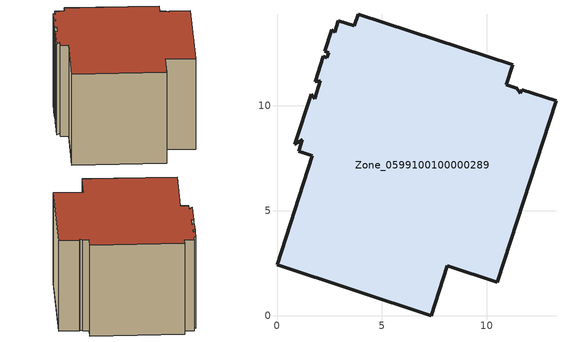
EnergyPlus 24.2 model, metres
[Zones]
Zone_0599100100000289
 floor ground (C_G): 1.81,11.13 2.21,12.37 2.38,12.29 2.46,12.54 2.28,12.59 2.62,13.62 2.75,13.51 2.92,14.06 3.69,13.81 3.88,14.35 11.23,11.96 10.93,11.01 11.43,10.84 11.61,10.61 11.67,10.76 13.3,10.23 10.5,1.59 8.12,2.37 7.34,0 0,2.42 1.69,7.62 1.04,7.83 1.21,8.39 0.85,8.17 1.62,10.55 1.8,10.35 2.05,11.19 z0
 wall outside (C_F): 10.93,11.01 11.23,11.96 3.88,14.35 3.69,13.81 2.92,14.06 2.75,13.51 2.62,13.62 2.28,12.59 2.46,12.54 2.38,12.29 2.21,12.37 1.81,11.13 2.05,11.19 1.8,10.35 1.62,10.55 0.85,8.17 1.21,8.39 1.04,7.83 1.69,7.62 0,2.42 7.34,0 8.12,2.37 10.5,1.59 13.3,10.23 11.67,10.76 11.61,10.61 11.43,10.84 10.93,11.01 z0:8.2
 roof outside (C_R): 2.38,12.29 2.21,12.37 1.81,11.13 2.05,11.19 1.8,10.35 1.62,10.55 0.85,8.17 1.21,8.39 1.04,7.83 1.69,7.62 0,2.42 7.34,0 8.12,2.37 10.5,1.59 13.3,10.23 11.67,10.76 11.61,10.61 11.43,10.84 10.93,11.01 11.23,11.96 3.88,14.35 3.69,13.81 2.92,14.06 2.75,13.51 2.62,13.62 2.28,12.59 2.46,12.54 z8.2
[BUILDING]
Pand.0599100100000289: North Axis=0; Terrain=City; Loads Convergence Tolerance Value=0.04; Temperature Convergence Tolerance Value=0.4; Solar Distribution=FullExterior; Maximum Number of Warmup Days=25; Minimum Number of Warmup Days=1
[Site:Location]
Rotterdam.The.Hague.AP_ZH_NLD Design_Conditions: Latitude=51.96; Longitude=4.45; Time Zone=1; Elevation=-4.5
[SITE:GROUNDTEMPERATURE:BUILDINGSURFACE]
18, 18, 18, 18, 18, 18, 18, 18, 18, 18, 18, 18
[MATERIAL] Thermal Absorptance=0.9; Solar Absorptance=0.7; Visible Absorptance=0.7
Name | Roughness | Thickness | Conductivity | Density | Specific Heat
G.D.2006-2014 | MediumSmooth | 0.15 | 0.06 | 540 | 1210
F.D.2006-2014 | Rough | 0.3 | 0.12 | 1920 | 840
R.D.2006-2014 | MediumRough | 0.2 | 0.08 | 1500 | 1000
[CONSTRUCTION]
C_G: G.D.2006-2014
C_F: F.D.2006-2014
C_R: R.D.2006-2014
[ZONE]
Zone_0599100100000289: Type=1; Multiplier=1; Ceiling Height=Autocalculate; Volume=Autocalculate; Floor Area=autocalculate; Part of Total Floor Area=Yes
[ZONEINFILTRATION:DESIGNFLOWRATE]
Infil_Zone_0599100100000289: Zone or ZoneList or Space or SpaceList=Zone_0599100100000289; Schedule=AlwaysOn; Design Flow Rate Calculation Method=Flow/Area; Flow Rate per Floor Area=0.0021; Constant Term Coefficient=1; Temperature Term Coefficient=0; Velocity Term Coefficient=0; Velocity Squared Term Coefficient=0
[HVACTEMPLATE:ZONE:IDEALLOADSAIRSYSTEM]
Zone_0599100100000289: Maximum Heating Supply Air Temperature=50; Minimum Cooling Supply Air Temperature=13; Maximum Heating Supply Air Humidity Ratio=0.0156; Minimum Cooling Supply Air Humidity Ratio=0.0077; Heating Limit=NoLimit; Cooling Limit=NoLimit; Dehumidification Control Type=ConstantSensibleHeatRatio; Cooling Sensible Heat Ratio=0.7; Dehumidification Setpoint=60; Humidification Control Type=None; Humidification Setpoint=30; Outdoor Air Method=None; Outdoor Air Flow Rate per Person=0.00944; Outdoor Air Flow Rate per Zone Floor Area=0; Outdoor Air Flow Rate per Zone=0; Demand Controlled Ventilation Type=None; Outdoor Air Economizer Type=NoEconomizer; Heat Recovery Type=None; Sensible Heat Recovery Effectiveness=0.7; Latent Heat Recovery Effectiveness=0.65
[ZONECONTROL:THERMOSTAT]
ThermostatControl_Zone_0599100100000289: Zone or ZoneList=Zone_0599100100000289; Control Type Schedule=DualSetpointControlType; Control 1=Thermostat_Zone_0599100100000289; Temperature Difference Between Cutout And Setpoint=0
[THERMOSTATSETPOINT:DUALSETPOINT]
Thermostat_Zone_0599100100000289: Heating Setpoint Temperature Schedule=HeatingSetpoint_Zone_0599100100000289; Cooling Setpoint Temperature Schedule=CoolingSetpoint_Zone_0599100100000289
[SCHEDULE:COMPACT]
HeatingSetpoint_Zone_0599100100000289: Through: 12/31, For: AllDays, Until: 24:00, 21
CoolingSetpoint_Zone_0599100100000289: Through: 12/31, For: AllDays, Until: 24:00, 24
DualSetpointControlType: Through: 12/31, For: AllDays, Until: 24:00, 4
AlwaysOn: Through: 12/31, For: AllDays, Until: 24:00, 1
